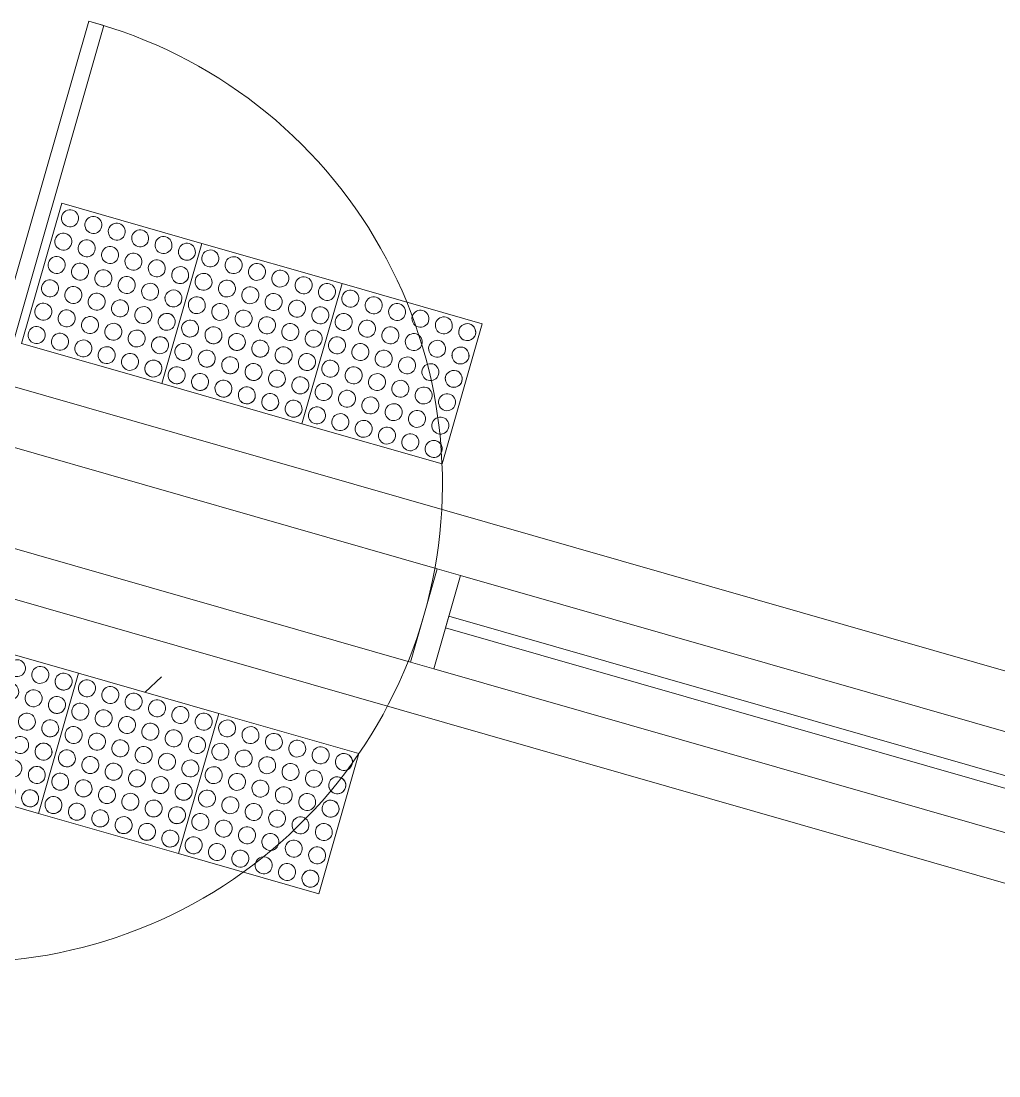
# Model space of a CAD drawing. Header units: millimetres. Extents: x -71377 to 516042, y -145869 to 441446.
# Drawn here: x 210167 to 212178, y 60529 to 62699 of the extents above; entities that cross this region are included whole.
import ezdxf

# ---------------------------------------------------------------- set-up
doc = ezdxf.new("R2010")
doc.units = ezdxf.units.MM
doc.header["$LTSCALE"] = 1000
doc.linetypes.add('_점선_M_', pattern=[3, 1.5, -1.5])
for name, color, linetype, lineweight in [('09_HID', 9, '_점선_M_', 5), ('A-door', 4, 'Continuous', 5), ('A-door-hdln', 8, 'Continuous', 5), ('A-ele-8', 8, 'Continuous', 5), ('A-wind', 4, 'Continuous', 5), ('A-wind-hdln', 8, 'Continuous', 5), ('AA_점형블럭', 8, 'Continuous', 5), ('조경라인_dwg', 8, 'Continuous', 5)]:
    doc.layers.add(name, color=color, linetype=linetype, lineweight=lineweight)

# ---------------------------------------------------------------- blocks, each defined once
blk = doc.blocks.new('시스템 패널 - 유리 패널-6792346-지반층 배치도')
at = {"layer": 'A-wind'}
for p, q in [((925, 12.5), (-925, 12.5)), ((-925, 12.5), (-925, -12.5)), ((925, -12.5), (925, 12.5)), ((-925, -12.5), (925, -12.5))]:
    blk.add_line(p, q, dxfattribs=at)
blk = doc.blocks.new('직사각형 멀리언 - 50 x 200mm-6792344-지반층 배치도')
at = {"layer": 'A-wind-hdln'}
for p, q in [((-75449.8, -198987.1), (-73671.4, -199497.1)), ((-73726.6, -199689.3), (-75504.9, -199179.4))]:
    blk.add_line(p, q, dxfattribs=at)
blk = doc.blocks.new('커튼월_외여닫이문A - 커튼월_외여닫이문A-6299811-지반층 배치도')
at = {"layer": 'A-door'}
for p, q in [((467.3, -985.5), (467.3, 985.4)), ((500, -985.5), (500, 985.5))]:
    blk.add_line(p, q, dxfattribs=at)
at = {"layer": 'A-door-hdln'}
for p, q in [((500, 985.5), (467.3, 985.5)), ((467.3, 0), (500, 0)), ((500, -985.5), (467.3, -985.5))]:
    blk.add_line(p, q, dxfattribs=at)
for start, end in [(89.1629, 180), (180, 270.8371)]:
    blk.add_arc((485.6, 0), 985.6, start, end, dxfattribs=at)
blk = doc.blocks.new('직사각형 멀리언 - 50 x 200mm-6299807-지반층 배치도')
at = {"layer": 'A-wind-hdln'}
for p, q in [((-76459.1, -198697.7), (-75497.8, -198973.3)), ((-75552.9, -199165.6), (-76514.2, -198890))]:
    blk.add_line(p, q, dxfattribs=at)
blk = doc.blocks.new('직사각형 멀리언 - 50 x 200mm-4012412-지반층 배치도')
at = {"layer": 'A-wind'}
for p, q in [((-25, 100), (25, 100)), ((-25, -100), (-25, 100)), ((25, 100), (25, -100)), ((25, -100), (-25, -100))]:
    blk.add_line(p, q, dxfattribs=at)
blk = doc.blocks.new('점자블럭_원형_개수_ - 점자블럭_원형_개수_-V68-지반층 배치도')
at = {"layer": 'AA_점형블럭'}
for p, q in [((300, 0), (0, 0)), ((0, 0), (0, -300)), ((300, -300), (300, 0)), ((600, 0), (300, 0)), ((300, 0), (300, -300)), ((600, -300), (600, 0)), ((900, 0), (600, 0)), ((600, 0), (600, -300)), ((900, -300), (900, 0)), ((0, -300), (300, -300)), ((300, -300), (600, -300)), ((600, -300), (900, -300))]:
    blk.add_line(p, q, dxfattribs=at)
for centre, start, end in [((25, -25), 0, 180), ((25, -25), 45, 180), ((25, -25), 0, 180), ((25, -25), 45, 180), ((75, -25), 0, 180), ((75, -25), 0, 180), ((75, -25), 0, 180), ((75, -25), 0, 180), ((125, -25), 0, 180), ((125, -25), 0, 180), ((125, -25), 0, 180), ((125, -25), 0, 180), ((175, -25), 0, 180), ((175, -25), 0, 180), ((175, -25), 0, 180), ((175, -25), 0, 180), ((225, -25), 0, 180), ((225, -25), 0, 180), ((225, -25), 0, 180), ((225, -25), 0, 180), ((275, -25), 0, 180), ((275, -25), 0, 180), ((275, -25), 0, 180), ((275, -25), 0, 180), ((325, -25), 0, 180), ((325, -25), 0, 180), ((325, -25), 165, 180), ((325, -25), 165, 180), ((325, -25), 60, 150), ((325, -25), 60, 150), ((325, -25), 0, 45), ((325, -25), 0, 45), ((375, -25), 0, 180), ((375, -25), 0, 180), ((375, -25), 165, 180), ((375, -25), 165, 180), ((375, -25), 60, 150), ((375, -25), 60, 150), ((375, -25), 0, 45), ((375, -25), 0, 45), ((425, -25), 0, 180), ((425, -25), 0, 180), ((425, -25), 165, 180), ((425, -25), 165, 180), ((425, -25), 60, 150), ((425, -25), 60, 150), ((425, -25), 0, 45), ((425, -25), 0, 45), ((475, -25), 0, 180), ((475, -25), 0, 180), ((475, -25), 165, 180), ((475, -25), 165, 180), ((475, -25), 60, 150), ((475, -25), 60, 150), ((475, -25), 0, 45), ((475, -25), 0, 45), ((525, -25), 0, 180), ((525, -25), 0, 180), ((525, -25), 165, 180), ((525, -25), 165, 180), ((525, -25), 60, 150), ((525, -25), 60, 150), ((525, -25), 0, 45), ((525, -25), 0, 45), ((575, -25), 0, 180), ((575, -25), 0, 180), ((575, -25), 165, 180), ((575, -25), 165, 180), ((575, -25), 60, 150), ((575, -25), 60, 150), ((575, -25), 0, 45), ((575, -25), 0, 45), ((625, -25), 0, 180), ((625, -25), 0, 180), ((625, -25), 150, 180), ((625, -25), 150, 180), ((625, -25), 0, 135), ((625, -25), 0, 135), ((675, -25), 0, 180), ((675, -25), 0, 180), ((675, -25), 0, 180), ((675, -25), 0, 180), ((725, -25), 0, 180), ((725, -25), 0, 180), ((725, -25), 0, 180), ((725, -25), 0, 180), ((775, -25), 0, 180), ((775, -25), 0, 180), ((775, -25), 0, 180), ((775, -25), 0, 180), ((825, -25), 0, 180), ((825, -25), 0, 180), ((825, -25), 0, 180), ((825, -25), 0, 180), ((875, -25), 0, 180), ((875, -25), 0, 180), ((875, -25), 0, 180), ((875, -25), 0, 180), ((25, -25), 180, 360), ((25, -25), 180, 345), ((25, -25), 180, 360), ((25, -25), 180, 345), ((75, -25), 180, 360), ((75, -25), 180, 0), ((75, -25), 180, 360), ((75, -25), 180, 0), ((125, -25), 180, 360), ((125, -25), 180, 0), ((125, -25), 180, 360), ((125, -25), 180, 0), ((175, -25), 180, 360), ((175, -25), 180, 0), ((175, -25), 180, 360), ((175, -25), 180, 0), ((225, -25), 180, 360), ((225, -25), 180, 0), ((225, -25), 180, 360), ((225, -25), 180, 0), ((275, -25), 180, 360), ((275, -25), 180, 0), ((275, -25), 180, 360), ((275, -25), 180, 0), ((325, -25), 180, 360), ((325, -25), 180, 360), ((325, -25), 180, 360), ((325, -25), 180, 0), ((375, -25), 180, 360), ((375, -25), 180, 0), ((375, -25), 180, 360), ((375, -25), 180, 0), ((425, -25), 180, 360), ((425, -25), 180, 0), ((425, -25), 180, 0), ((425, -25), 180, 0), ((475, -25), 180, 360), ((475, -25), 180, 360), ((475, -25), 180, 360), ((475, -25), 180, 0), ((525, -25), 180, 360), ((525, -25), 180, 360), ((525, -25), 180, 360), ((525, -25), 180, 360), ((575, -25), 180, 360), ((575, -25), 180, 360), ((575, -25), 180, 360), ((575, -25), 180, 0), ((625, -25), 180, 360), ((625, -25), 180, 345), ((625, -25), 180, 360), ((625, -25), 180, 345), ((675, -25), 180, 360), ((675, -25), 180, 0), ((675, -25), 180, 360), ((675, -25), 180, 0), ((725, -25), 180, 360), ((725, -25), 180, 0), ((725, -25), 180, 360), ((725, -25), 180, 360), ((775, -25), 180, 0), ((775, -25), 180, 0), ((775, -25), 180, 360), ((775, -25), 180, 0), ((825, -25), 180, 360), ((825, -25), 180, 0), ((825, -25), 180, 360), ((825, -25), 180, 360), ((875, -25), 180, 360), ((875, -25), 180, 360), ((875, -25), 180, 360), ((875, -25), 180, 360), ((25, -75), 0, 180), ((25, -75), 0, 180), ((25, -75), 0, 180), ((25, -75), 0, 180), ((75, -75), 0, 180), ((75, -75), 0, 180), ((75, -75), 0, 180), ((75, -75), 0, 180), ((125, -75), 0, 180), ((125, -75), 0, 180), ((125, -75), 0, 180), ((125, -75), 0, 180), ((175, -75), 0, 180), ((175, -75), 0, 180), ((175, -75), 0, 180), ((175, -75), 0, 180), ((225, -75), 0, 180), ((225, -75), 0, 180), ((225, -75), 0, 180), ((225, -75), 0, 180), ((275, -75), 0, 180), ((275, -75), 0, 180), ((275, -75), 0, 180), ((275, -75), 0, 180), ((325, -75), 0, 180), ((325, -75), 0, 180), ((325, -75), 60, 150), ((325, -75), 60, 150), ((325, -75), 0, 45), ((325, -75), 0, 45), ((375, -75), 0, 180), ((375, -75), 0, 180), ((375, -75), 60, 150), ((375, -75), 60, 150), ((375, -75), 0, 45), ((375, -75), 0, 45), ((425, -75), 0, 180), ((425, -75), 0, 180), ((425, -75), 60, 150), ((425, -75), 60, 150), ((425, -75), 0, 45), ((425, -75), 0, 45), ((475, -75), 0, 180), ((475, -75), 0, 180), ((475, -75), 60, 150), ((475, -75), 60, 150), ((475, -75), 0, 45), ((475, -75), 0, 45), ((525, -75), 0, 180), ((525, -75), 0, 180), ((525, -75), 60, 150), ((525, -75), 60, 150), ((525, -75), 0, 45), ((525, -75), 0, 45), ((575, -75), 0, 180), ((575, -75), 0, 180), ((575, -75), 60, 150), ((575, -75), 60, 150), ((575, -75), 0, 45), ((575, -75), 0, 45), ((625, -75), 0, 180), ((625, -75), 0, 180), ((625, -75), 0, 180), ((625, -75), 0, 180), ((675, -75), 0, 180), ((675, -75), 0, 180), ((675, -75), 0, 180), ((675, -75), 0, 180), ((725, -75), 0, 180), ((725, -75), 0, 180), ((725, -75), 0, 180), ((725, -75), 0, 180), ((775, -75), 0, 180), ((775, -75), 0, 180), ((775, -75), 0, 180), ((775, -75), 0, 180), ((825, -75), 0, 180), ((825, -75), 0, 180), ((825, -75), 0, 180), ((825, -75), 0, 180), ((875, -75), 0, 180), ((875, -75), 0, 180), ((875, -75), 0, 180), ((875, -75), 0, 180), ((25, -75), 180, 360), ((25, -75), 180, 0), ((25, -75), 180, 360), ((25, -75), 180, 0), ((75, -75), 180, 360), ((75, -75), 180, 0), ((75, -75), 180, 360), ((75, -75), 180, 0), ((125, -75), 180, 360), ((125, -75), 180, 0), ((125, -75), 180, 360), ((125, -75), 180, 0), ((175, -75), 180, 360), ((175, -75), 180, 0), ((175, -75), 180, 360), ((175, -75), 180, 0), ((225, -75), 180, 360), ((225, -75), 180, 0), ((225, -75), 180, 360), ((225, -75), 180, 0), ((275, -75), 180, 360), ((275, -75), 180, 0), ((275, -75), 180, 360), ((275, -75), 180, 0), ((325, -75), 165, 180), ((325, -75), 165, 180), ((325, -75), 180, 360), ((325, -75), 180, 360), ((325, -75), 180, 360), ((325, -75), 180, 0), ((375, -75), 165, 180), ((375, -75), 165, 180), ((375, -75), 180, 360), ((375, -75), 180, 0), ((375, -75), 180, 360), ((375, -75), 180, 0), ((425, -75), 165, 180), ((425, -75), 165, 180), ((425, -75), 180, 360), ((425, -75), 180, 0), ((425, -75), 180, 0), ((425, -75), 180, 0), ((475, -75), 165, 180), ((475, -75), 165, 180), ((475, -75), 180, 360), ((475, -75), 180, 360), ((475, -75), 180, 360), ((475, -75), 180, 360), ((525, -75), 165, 180), ((525, -75), 165, 180), ((525, -75), 180, 360), ((525, -75), 180, 360), ((525, -75), 180, 360), ((525, -75), 180, 0), ((575, -75), 165, 180), ((575, -75), 165, 180), ((575, -75), 180, 360), ((575, -75), 180, 0), ((575, -75), 180, 360), ((575, -75), 180, 0), ((625, -75), 180, 360), ((625, -75), 180, 225), ((625, -75), 180, 360), ((625, -75), 180, 225), ((625, -75), 240, 345), ((625, -75), 240, 345), ((675, -75), 180, 360), ((675, -75), 180, 0), ((675, -75), 180, 360), ((675, -75), 180, 0), ((725, -75), 180, 360), ((725, -75), 180, 360), ((725, -75), 180, 360), ((725, -75), 180, 0), ((775, -75), 180, 360), ((775, -75), 180, 0), ((775, -75), 180, 360), ((775, -75), 180, 0), ((825, -75), 180, 360), ((825, -75), 180, 360), ((825, -75), 180, 360), ((825, -75), 180, 360), ((875, -75), 180, 0), ((875, -75), 180, 360), ((875, -75), 180, 360), ((875, -75), 180, 0), ((25, -125), 0, 180), ((25, -125), 0, 180), ((25, -125), 0, 180), ((25, -125), 0, 180), ((75, -125), 0, 180), ((75, -125), 0, 180), ((75, -125), 0, 180), ((75, -125), 0, 180), ((125, -125), 0, 180), ((125, -125), 0, 180), ((125, -125), 0, 180), ((125, -125), 0, 180), ((175, -125), 0, 180), ((175, -125), 0, 180), ((175, -125), 0, 180), ((175, -125), 0, 180), ((225, -125), 0, 180), ((225, -125), 0, 180), ((225, -125), 0, 180), ((225, -125), 0, 180), ((275, -125), 0, 180), ((275, -125), 0, 180), ((275, -125), 0, 180), ((275, -125), 0, 180), ((325, -125), 0, 180), ((325, -125), 0, 180), ((325, -125), 60, 150), ((325, -125), 60, 150), ((375, -125), 0, 180), ((375, -125), 0, 180), ((375, -125), 60, 150), ((375, -125), 60, 150), ((425, -125), 0, 180), ((425, -125), 0, 180), ((425, -125), 60, 150), ((425, -125), 60, 150), ((475, -125), 0, 180), ((475, -125), 0, 180), ((475, -125), 60, 150), ((475, -125), 60, 150), ((525, -125), 0, 180), ((525, -125), 0, 180), ((525, -125), 60, 150), ((525, -125), 60, 150), ((575, -125), 0, 180), ((575, -125), 0, 180), ((575, -125), 60, 150), ((575, -125), 60, 150), ((625, -125), 0, 180), ((625, -125), 0, 180), ((625, -125), 0, 180), ((625, -125), 0, 180), ((675, -125), 0, 180), ((675, -125), 0, 180), ((675, -125), 0, 180), ((675, -125), 0, 180), ((725, -125), 0, 180), ((725, -125), 0, 180), ((725, -125), 0, 180), ((725, -125), 0, 180), ((775, -125), 0, 180), ((775, -125), 0, 180), ((775, -125), 0, 180), ((775, -125), 0, 180), ((825, -125), 0, 180), ((825, -125), 0, 180), ((825, -125), 0, 180), ((825, -125), 0, 180), ((875, -125), 0, 180), ((875, -125), 0, 180), ((875, -125), 0, 180), ((875, -125), 0, 180), ((25, -125), 180, 360), ((25, -125), 180, 0), ((25, -125), 180, 360), ((25, -125), 180, 0), ((75, -125), 180, 360), ((75, -125), 180, 0), ((75, -125), 180, 360), ((75, -125), 180, 0), ((125, -125), 180, 360), ((125, -125), 180, 0), ((125, -125), 180, 360), ((125, -125), 180, 0), ((175, -125), 180, 360), ((175, -125), 180, 0), ((175, -125), 180, 360), ((175, -125), 180, 0), ((225, -125), 180, 360), ((225, -125), 180, 0), ((225, -125), 180, 360), ((225, -125), 180, 0), ((275, -125), 180, 360), ((275, -125), 180, 0), ((275, -125), 180, 360), ((275, -125), 180, 0), ((325, -125), 165, 180), ((325, -125), 165, 180), ((325, -125), 180, 360), ((325, -125), 180, 0), ((325, -125), 180, 360), ((325, -125), 180, 360), ((325, -125), 0, 45), ((325, -125), 0, 45), ((375, -125), 165, 180), ((375, -125), 165, 180), ((375, -125), 180, 360), ((375, -125), 180, 360), ((375, -125), 180, 360), ((375, -125), 180, 360), ((375, -125), 0, 45), ((375, -125), 0, 45), ((425, -125), 165, 180), ((425, -125), 165, 180), ((425, -125), 180, 360), ((425, -125), 180, 0), ((425, -125), 180, 360), ((425, -125), 180, 0), ((425, -125), 0, 45), ((425, -125), 0, 45), ((475, -125), 165, 180), ((475, -125), 165, 180), ((475, -125), 180, 360), ((475, -125), 180, 360), ((475, -125), 180, 360), ((475, -125), 180, 0), ((475, -125), 0, 45), ((475, -125), 0, 45), ((525, -125), 165, 180), ((525, -125), 165, 180), ((525, -125), 180, 360), ((525, -125), 180, 0), ((525, -125), 180, 360), ((525, -125), 180, 0), ((525, -125), 0, 45), ((525, -125), 0, 45), ((575, -125), 165, 180), ((575, -125), 165, 180), ((575, -125), 180, 360), ((575, -125), 180, 360), ((575, -125), 180, 360), ((575, -125), 180, 360), ((575, -125), 0, 45), ((575, -125), 0, 45), ((625, -125), 180, 360), ((625, -125), 180, 225), ((625, -125), 180, 0), ((625, -125), 180, 225), ((625, -125), 240, 345), ((625, -125), 240, 345), ((675, -125), 180, 360), ((675, -125), 180, 360), ((675, -125), 180, 360), ((675, -125), 180, 360), ((725, -125), 180, 360), ((725, -125), 180, 360), ((725, -125), 180, 360), ((725, -125), 180, 0), ((775, -125), 180, 360), ((775, -125), 180, 0), ((775, -125), 180, 0), ((775, -125), 180, 0), ((825, -125), 180, 360), ((825, -125), 180, 0), ((825, -125), 180, 360), ((825, -125), 180, 0), ((875, -125), 180, 360), ((875, -125), 180, 360), ((875, -125), 180, 360), ((875, -125), 180, 0), ((25, -175), 0, 180), ((25, -175), 60, 180), ((25, -175), 0, 180), ((25, -175), 60, 180), ((25, -175), 0, 30), ((25, -175), 0, 30), ((75, -175), 0, 180), ((75, -175), 0, 180), ((75, -175), 0, 180), ((75, -175), 0, 180), ((125, -175), 0, 180), ((125, -175), 0, 180), ((125, -175), 0, 180), ((125, -175), 0, 180), ((175, -175), 0, 180), ((175, -175), 0, 180), ((175, -175), 0, 180), ((175, -175), 0, 180), ((225, -175), 0, 180), ((225, -175), 0, 180), ((225, -175), 0, 180), ((225, -175), 0, 180), ((275, -175), 0, 180), ((275, -175), 0, 180), ((275, -175), 0, 180), ((275, -175), 0, 180), ((325, -175), 0, 180), ((325, -175), 0, 180), ((325, -175), 0, 180), ((325, -175), 0, 180), ((375, -175), 0, 180), ((375, -175), 0, 180), ((375, -175), 0, 180), ((375, -175), 0, 180), ((425, -175), 0, 180), ((425, -175), 0, 180), ((425, -175), 0, 180), ((425, -175), 0, 180), ((475, -175), 0, 180), ((475, -175), 0, 180), ((475, -175), 0, 180), ((475, -175), 0, 180), ((525, -175), 0, 180), ((525, -175), 0, 180), ((525, -175), 0, 180), ((525, -175), 0, 180), ((575, -175), 0, 180), ((575, -175), 0, 180), ((575, -175), 0, 180), ((575, -175), 0, 180), ((625, -175), 0, 180), ((625, -175), 0, 180), ((625, -175), 150, 180), ((625, -175), 150, 180), ((625, -175), 60, 135), ((625, -175), 60, 135), ((625, -175), 0, 30), ((625, -175), 0, 30), ((675, -175), 0, 180), ((675, -175), 0, 180), ((675, -175), 0, 180), ((675, -175), 0, 180), ((725, -175), 0, 180), ((725, -175), 0, 180), ((725, -175), 0, 180), ((725, -175), 0, 180), ((775, -175), 0, 180), ((775, -175), 0, 180), ((775, -175), 0, 180), ((775, -175), 0, 180), ((825, -175), 0, 180), ((825, -175), 0, 180), ((825, -175), 0, 180), ((825, -175), 0, 180), ((875, -175), 0, 180), ((875, -175), 0, 180), ((875, -175), 0, 180), ((875, -175), 0, 180), ((25, -175), 180, 360), ((25, -175), 180, 315), ((25, -175), 180, 360), ((25, -175), 180, 315), ((75, -175), 180, 360), ((75, -175), 180, 0), ((75, -175), 180, 360), ((75, -175), 180, 0), ((125, -175), 180, 360), ((125, -175), 180, 0), ((125, -175), 180, 360), ((125, -175), 180, 0), ((175, -175), 180, 360), ((175, -175), 180, 0), ((175, -175), 180, 360), ((175, -175), 180, 0), ((225, -175), 180, 360), ((225, -175), 180, 0), ((225, -175), 180, 360), ((225, -175), 180, 0), ((275, -175), 180, 360), ((275, -175), 180, 0), ((275, -175), 180, 360), ((275, -175), 180, 360), ((325, -175), 180, 360), ((325, -175), 180, 360), ((325, -175), 180, 360), ((325, -175), 180, 0), ((375, -175), 180, 360), ((375, -175), 180, 0), ((375, -175), 180, 360), ((375, -175), 180, 360), ((425, -175), 180, 360), ((425, -175), 180, 0), ((425, -175), 180, 360), ((425, -175), 180, 0), ((475, -175), 180, 360), ((475, -175), 180, 0), ((475, -175), 180, 360), ((475, -175), 180, 0), ((525, -175), 180, 360), ((525, -175), 180, 0), ((525, -175), 180, 360), ((525, -175), 180, 0), ((575, -175), 180, 360), ((575, -175), 180, 360), ((575, -175), 180, 360), ((575, -175), 180, 360), ((625, -175), 180, 300), ((625, -175), 180, 300), ((625, -175), 180, 300), ((625, -175), 180, 300), ((625, -175), 300.0342, 360), ((625, -175), 300.0342, 360), ((625, -175), 300.0342, 360), ((625, -175), 300.0342, 0), ((675, -175), 180, 360), ((675, -175), 180, 0), ((675, -175), 180, 360), ((675, -175), 180, 0), ((725, -175), 180, 360), ((725, -175), 180, 0), ((725, -175), 180, 360), ((725, -175), 180, 360), ((775, -175), 180, 360), ((775, -175), 180, 0), ((775, -175), 180, 0), ((775, -175), 180, 0), ((825, -175), 180, 360), ((825, -175), 180, 360), ((825, -175), 180, 0), ((825, -175), 180, 0), ((875, -175), 180, 360), ((875, -175), 180, 0), ((875, -175), 180, 360), ((875, -175), 180, 0), ((25, -225), 0, 180), ((25, -225), 60, 180), ((25, -225), 0, 180), ((25, -225), 60, 180), ((25, -225), 0, 30), ((25, -225), 0, 30), ((75, -225), 0, 180), ((75, -225), 0, 180), ((75, -225), 0, 180), ((75, -225), 0, 180), ((125, -225), 0, 180), ((125, -225), 0, 180), ((125, -225), 0, 180), ((125, -225), 0, 180), ((175, -225), 0, 180), ((175, -225), 0, 180), ((175, -225), 0, 180), ((175, -225), 0, 180), ((225, -225), 0, 180), ((225, -225), 0, 180), ((225, -225), 0, 180), ((225, -225), 0, 180), ((275, -225), 0, 180), ((275, -225), 0, 180), ((275, -225), 0, 180), ((275, -225), 0, 180), ((325, -225), 0, 180), ((325, -225), 0, 180), ((325, -225), 0, 180), ((325, -225), 0, 180), ((375, -225), 0, 180), ((375, -225), 0, 180), ((375, -225), 0, 180), ((375, -225), 0, 180), ((425, -225), 0, 180), ((425, -225), 0, 180), ((425, -225), 0, 180), ((425, -225), 0, 180), ((475, -225), 0, 180), ((475, -225), 0, 180), ((475, -225), 0, 180), ((475, -225), 0, 180), ((525, -225), 0, 180), ((525, -225), 0, 180), ((525, -225), 0, 180), ((525, -225), 0, 180), ((575, -225), 0, 180), ((575, -225), 0, 180), ((575, -225), 0, 180), ((575, -225), 0, 180), ((625, -225), 0, 180), ((625, -225), 0, 180), ((625, -225), 150, 180), ((625, -225), 150, 180), ((625, -225), 60, 135), ((625, -225), 60, 135), ((625, -225), 0, 30), ((625, -225), 0, 30), ((675, -225), 0, 180), ((675, -225), 0, 180), ((675, -225), 0, 180), ((675, -225), 0, 180), ((725, -225), 0, 180), ((725, -225), 0, 180), ((725, -225), 0, 180), ((725, -225), 0, 180), ((775, -225), 0, 180), ((775, -225), 0, 180), ((775, -225), 0, 180), ((775, -225), 0, 180), ((825, -225), 0, 180), ((825, -225), 0, 180), ((825, -225), 0, 180), ((825, -225), 0, 180), ((875, -225), 0, 180), ((875, -225), 0, 180), ((875, -225), 0, 180), ((875, -225), 0, 180), ((25, -225), 180, 360), ((25, -225), 180, 315), ((25, -225), 180, 360), ((25, -225), 180, 315), ((75, -225), 180, 360), ((75, -225), 180, 0), ((75, -225), 180, 360), ((75, -225), 180, 360), ((125, -225), 180, 360), ((125, -225), 180, 0), ((125, -225), 180, 360), ((125, -225), 180, 0), ((175, -225), 180, 360), ((175, -225), 180, 360), ((175, -225), 180, 360), ((175, -225), 180, 0), ((225, -225), 180, 360), ((225, -225), 180, 0), ((225, -225), 180, 360), ((225, -225), 180, 0), ((275, -225), 180, 360), ((275, -225), 180, 0), ((275, -225), 180, 360), ((275, -225), 180, 0), ((325, -225), 180, 360), ((325, -225), 180, 0), ((325, -225), 180, 360), ((325, -225), 180, 0), ((375, -225), 180, 360), ((375, -225), 180, 360), ((375, -225), 180, 360), ((375, -225), 180, 0), ((425, -225), 180, 360), ((425, -225), 180, 0), ((425, -225), 180, 360), ((425, -225), 180, 0), ((475, -225), 180, 360), ((475, -225), 180, 360), ((475, -225), 180, 360), ((475, -225), 180, 0), ((525, -225), 180, 360), ((525, -225), 180, 0), ((525, -225), 180, 360), ((525, -225), 180, 0), ((575, -225), 180, 360), ((575, -225), 180, 0), ((575, -225), 180, 360), ((575, -225), 180, 0), ((625, -225), 180, 360), ((625, -225), 180, 0), ((625, -225), 180, 360), ((625, -225), 180, 360), ((675, -225), 180, 0), ((675, -225), 180, 0), ((675, -225), 180, 0), ((675, -225), 180, 0), ((725, -225), 180, 360), ((725, -225), 180, 360), ((725, -225), 180, 360), ((725, -225), 180, 0), ((775, -225), 180, 360), ((775, -225), 180, 0), ((775, -225), 180, 360), ((775, -225), 180, 360), ((825, -225), 180, 360), ((825, -225), 180, 0), ((825, -225), 180, 360), ((825, -225), 180, 0), ((875, -225), 180, 360), ((875, -225), 180, 0), ((875, -225), 180, 0), ((875, -225), 180, 0), ((25, -275), 0, 180), ((25, -275), 60, 180), ((25, -275), 0, 180), ((25, -275), 60, 180), ((75, -275), 0, 180), ((75, -275), 0, 180), ((75, -275), 0, 180), ((75, -275), 0, 180), ((125, -275), 0, 180), ((125, -275), 0, 180), ((125, -275), 0, 180), ((125, -275), 0, 180), ((175, -275), 0, 180), ((175, -275), 0, 180), ((175, -275), 0, 180), ((175, -275), 0, 180), ((225, -275), 0, 180), ((225, -275), 0, 180), ((225, -275), 0, 180), ((225, -275), 0, 180), ((275, -275), 0, 180), ((275, -275), 0, 180), ((275, -275), 0, 180), ((275, -275), 0, 180), ((325, -275), 0, 180), ((325, -275), 0, 180), ((325, -275), 0, 180), ((325, -275), 0, 180), ((375, -275), 0, 180), ((375, -275), 0, 180), ((375, -275), 0, 180), ((375, -275), 0, 180), ((425, -275), 0, 180), ((425, -275), 0, 180), ((425, -275), 0, 180), ((425, -275), 0, 180), ((475, -275), 0, 180), ((475, -275), 0, 180), ((475, -275), 0, 180), ((475, -275), 0, 180), ((525, -275), 0, 180), ((525, -275), 0, 180), ((525, -275), 0, 180), ((525, -275), 0, 180), ((575, -275), 0, 180), ((575, -275), 0, 180), ((575, -275), 0, 180), ((575, -275), 0, 180), ((625, -275), 360, 180), ((625, -275), 0, 180), ((625, -275), 60, 135), ((625, -275), 60, 135), ((675, -275), 0, 180), ((675, -275), 0, 180), ((675, -275), 0, 180), ((675, -275), 0, 180), ((725, -275), 0, 180), ((725, -275), 0, 180), ((725, -275), 0, 180), ((725, -275), 0, 180), ((775, -275), 0, 180), ((775, -275), 0, 180), ((775, -275), 0, 180), ((775, -275), 0, 180), ((825, -275), 0, 180), ((825, -275), 0, 180), ((825, -275), 0, 180), ((825, -275), 0, 180), ((875, -275), 0, 180), ((875, -275), 0, 180), ((875, -275), 0, 180), ((875, -275), 0, 180), ((25, -275), 180, 360), ((25, -275), 180, 315), ((25, -275), 180, 360), ((25, -275), 180, 315), ((25, -275), 0, 30), ((25, -275), 0, 30), ((75, -275), 180, 360), ((75, -275), 180, 0), ((75, -275), 180, 360), ((75, -275), 180, 360), ((125, -275), 180, 360), ((125, -275), 180, 0), ((125, -275), 180, 360), ((125, -275), 180, 0), ((175, -275), 180, 360), ((175, -275), 180, 0), ((175, -275), 180, 360), ((175, -275), 180, 0), ((225, -275), 180, 360), ((225, -275), 180, 0), ((225, -275), 180, 360), ((225, -275), 180, 0), ((275, -275), 180, 360), ((275, -275), 180, 0), ((275, -275), 180, 360), ((275, -275), 180, 360), ((325, -275), 180, 360), ((325, -275), 180, 360), ((325, -275), 180, 360), ((325, -275), 180, 0), ((375, -275), 180, 360), ((375, -275), 180, 0), ((375, -275), 180, 360), ((375, -275), 180, 0), ((425, -275), 180, 360), ((425, -275), 180, 0), ((425, -275), 180, 360), ((425, -275), 180, 0), ((475, -275), 180, 360), ((475, -275), 180, 0), ((475, -275), 180, 360), ((475, -275), 180, 0), ((525, -275), 180, 360), ((525, -275), 180, 360), ((525, -275), 180, 360), ((525, -275), 180, 360), ((575, -275), 180, 360), ((575, -275), 180, 0), ((575, -275), 180, 360), ((575, -275), 180, 360), ((625, -275), 150, 180), ((625, -275), 150, 180), ((625, -275), 180, 360), ((625, -275), 180, 360), ((625, -275), 180, 360), ((625, -275), 180, 0), ((625, -275), 0, 30), ((625, -275), 0, 30), ((675, -275), 180, 0), ((675, -275), 180, 0), ((675, -275), 180, 360), ((675, -275), 180, 0), ((725, -275), 180, 360), ((725, -275), 180, 360), ((725, -275), 180, 360), ((725, -275), 180, 0), ((775, -275), 180, 360), ((775, -275), 180, 0), ((775, -275), 180, 360), ((775, -275), 180, 0), ((825, -275), 180, 360), ((825, -275), 180, 360), ((825, -275), 180, 360), ((825, -275), 180, 0), ((875, -275), 180, 0), ((875, -275), 180, 0), ((875, -275), 180, 0), ((875, -275), 180, 0)]:
    blk.add_arc(centre, 17.5, start, end, dxfattribs=at)
blk = doc.blocks.new('점자블럭_원형_개수_ - 점자블럭_원형_개수_-V69-지반층 배치도')
at = {"layer": 'AA_점형블럭'}
for p, q in [((300, 0), (0, 0)), ((0, 0), (0, -300)), ((300, -300), (300, 0)), ((600, 0), (300, 0)), ((300, 0), (300, -300)), ((600, -300), (600, 0)), ((900, 0), (600, 0)), ((600, 0), (600, -300)), ((900, -300), (900, 0)), ((0, -300), (300, -300)), ((300, -300), (600, -300)), ((600, -300), (900, -300))]:
    blk.add_line(p, q, dxfattribs=at)
for centre, start, end in [((25, -25), 0, 180), ((25, -25), 45, 180), ((25, -25), 0, 180), ((25, -25), 45, 180), ((75, -25), 0, 180), ((75, -25), 0, 180), ((75, -25), 0, 180), ((75, -25), 0, 180), ((125, -25), 0, 180), ((125, -25), 0, 180), ((125, -25), 0, 180), ((125, -25), 0, 180), ((175, -25), 0, 180), ((175, -25), 0, 180), ((175, -25), 0, 180), ((175, -25), 0, 180), ((225, -25), 0, 180), ((225, -25), 0, 180), ((225, -25), 0, 180), ((225, -25), 0, 180), ((275, -25), 0, 180), ((275, -25), 0, 180), ((275, -25), 0, 180), ((275, -25), 0, 180), ((325, -25), 0, 180), ((325, -25), 0, 180), ((325, -25), 165, 180), ((325, -25), 165, 180), ((325, -25), 60, 150), ((325, -25), 60, 150), ((325, -25), 0, 45), ((325, -25), 0, 45), ((375, -25), 0, 180), ((375, -25), 0, 180), ((375, -25), 165, 180), ((375, -25), 165, 180), ((375, -25), 60, 150), ((375, -25), 60, 150), ((375, -25), 0, 45), ((375, -25), 0, 45), ((425, -25), 0, 180), ((425, -25), 0, 180), ((425, -25), 165, 180), ((425, -25), 165, 180), ((425, -25), 60, 150), ((425, -25), 60, 150), ((425, -25), 0, 45), ((425, -25), 0, 45), ((475, -25), 0, 180), ((475, -25), 0, 180), ((475, -25), 165, 180), ((475, -25), 165, 180), ((475, -25), 60, 150), ((475, -25), 60, 150), ((475, -25), 0, 45), ((475, -25), 0, 45), ((525, -25), 0, 180), ((525, -25), 0, 180), ((525, -25), 165, 180), ((525, -25), 165, 180), ((525, -25), 60, 150), ((525, -25), 60, 150), ((525, -25), 0, 45), ((525, -25), 0, 45), ((575, -25), 0, 180), ((575, -25), 0, 180), ((575, -25), 165, 180), ((575, -25), 165, 180), ((575, -25), 60, 150), ((575, -25), 60, 150), ((575, -25), 0, 45), ((575, -25), 0, 45), ((625, -25), 0, 180), ((625, -25), 0, 180), ((625, -25), 150, 180), ((625, -25), 150, 180), ((625, -25), 0, 135), ((625, -25), 0, 135), ((675, -25), 0, 180), ((675, -25), 0, 180), ((675, -25), 0, 180), ((675, -25), 0, 180), ((725, -25), 0, 180), ((725, -25), 0, 180), ((725, -25), 0, 180), ((725, -25), 0, 180), ((775, -25), 0, 180), ((775, -25), 0, 180), ((775, -25), 0, 180), ((775, -25), 0, 180), ((825, -25), 0, 180), ((825, -25), 0, 180), ((825, -25), 0, 180), ((825, -25), 0, 180), ((875, -25), 0, 180), ((875, -25), 0, 180), ((875, -25), 0, 180), ((875, -25), 0, 180), ((25, -25), 180, 360), ((25, -25), 180, 345), ((25, -25), 180, 360), ((25, -25), 180, 345), ((75, -25), 180, 360), ((75, -25), 180, 0), ((75, -25), 180, 360), ((75, -25), 180, 0), ((125, -25), 180, 360), ((125, -25), 180, 0), ((125, -25), 180, 360), ((125, -25), 180, 0), ((175, -25), 180, 360), ((175, -25), 180, 0), ((175, -25), 180, 360), ((175, -25), 180, 0), ((225, -25), 180, 360), ((225, -25), 180, 0), ((225, -25), 180, 360), ((225, -25), 180, 0), ((275, -25), 180, 360), ((275, -25), 180, 0), ((275, -25), 180, 360), ((275, -25), 180, 0), ((325, -25), 180, 360), ((325, -25), 180, 360), ((325, -25), 180, 360), ((325, -25), 180, 0), ((375, -25), 180, 360), ((375, -25), 180, 0), ((375, -25), 180, 360), ((375, -25), 180, 0), ((425, -25), 180, 360), ((425, -25), 180, 0), ((425, -25), 180, 0), ((425, -25), 180, 0), ((475, -25), 180, 360), ((475, -25), 180, 360), ((475, -25), 180, 360), ((475, -25), 180, 0), ((525, -25), 180, 360), ((525, -25), 180, 360), ((525, -25), 180, 360), ((525, -25), 180, 360), ((575, -25), 180, 360), ((575, -25), 180, 360), ((575, -25), 180, 360), ((575, -25), 180, 0), ((625, -25), 180, 360), ((625, -25), 180, 345), ((625, -25), 180, 360), ((625, -25), 180, 345), ((675, -25), 180, 360), ((675, -25), 180, 0), ((675, -25), 180, 360), ((675, -25), 180, 0), ((725, -25), 180, 360), ((725, -25), 180, 0), ((725, -25), 180, 360), ((725, -25), 180, 360), ((775, -25), 180, 0), ((775, -25), 180, 0), ((775, -25), 180, 360), ((775, -25), 180, 0), ((825, -25), 180, 360), ((825, -25), 180, 0), ((825, -25), 180, 360), ((825, -25), 180, 360), ((875, -25), 180, 360), ((875, -25), 180, 360), ((875, -25), 180, 360), ((875, -25), 180, 360), ((25, -75), 0, 180), ((25, -75), 0, 180), ((25, -75), 0, 180), ((25, -75), 0, 180), ((75, -75), 0, 180), ((75, -75), 0, 180), ((75, -75), 0, 180), ((75, -75), 0, 180), ((125, -75), 0, 180), ((125, -75), 0, 180), ((125, -75), 0, 180), ((125, -75), 0, 180), ((175, -75), 0, 180), ((175, -75), 0, 180), ((175, -75), 0, 180), ((175, -75), 0, 180), ((225, -75), 0, 180), ((225, -75), 0, 180), ((225, -75), 0, 180), ((225, -75), 0, 180), ((275, -75), 0, 180), ((275, -75), 0, 180), ((275, -75), 0, 180), ((275, -75), 0, 180), ((325, -75), 0, 180), ((325, -75), 0, 180), ((325, -75), 60, 150), ((325, -75), 60, 150), ((325, -75), 0, 45), ((325, -75), 0, 45), ((375, -75), 0, 180), ((375, -75), 0, 180), ((375, -75), 60, 150), ((375, -75), 60, 150), ((375, -75), 0, 45), ((375, -75), 0, 45), ((425, -75), 0, 180), ((425, -75), 0, 180), ((425, -75), 60, 150), ((425, -75), 60, 150), ((425, -75), 0, 45), ((425, -75), 0, 45), ((475, -75), 0, 180), ((475, -75), 0, 180), ((475, -75), 60, 150), ((475, -75), 60, 150), ((475, -75), 0, 45), ((475, -75), 0, 45), ((525, -75), 0, 180), ((525, -75), 0, 180), ((525, -75), 60, 150), ((525, -75), 60, 150), ((525, -75), 0, 45), ((525, -75), 0, 45), ((575, -75), 0, 180), ((575, -75), 0, 180), ((575, -75), 60, 150), ((575, -75), 60, 150), ((575, -75), 0, 45), ((575, -75), 0, 45), ((625, -75), 0, 180), ((625, -75), 0, 180), ((625, -75), 0, 180), ((625, -75), 0, 180), ((675, -75), 0, 180), ((675, -75), 0, 180), ((675, -75), 0, 180), ((675, -75), 0, 180), ((725, -75), 0, 180), ((725, -75), 0, 180), ((725, -75), 0, 180), ((725, -75), 0, 180), ((775, -75), 0, 180), ((775, -75), 0, 180), ((775, -75), 0, 180), ((775, -75), 0, 180), ((825, -75), 0, 180), ((825, -75), 0, 180), ((825, -75), 0, 180), ((825, -75), 0, 180), ((875, -75), 0, 180), ((875, -75), 0, 180), ((875, -75), 0, 180), ((875, -75), 0, 180), ((25, -75), 180, 360), ((25, -75), 180, 0), ((25, -75), 180, 360), ((25, -75), 180, 0), ((75, -75), 180, 360), ((75, -75), 180, 0), ((75, -75), 180, 360), ((75, -75), 180, 0), ((125, -75), 180, 360), ((125, -75), 180, 0), ((125, -75), 180, 360), ((125, -75), 180, 0), ((175, -75), 180, 360), ((175, -75), 180, 0), ((175, -75), 180, 360), ((175, -75), 180, 0), ((225, -75), 180, 360), ((225, -75), 180, 0), ((225, -75), 180, 360), ((225, -75), 180, 0), ((275, -75), 180, 360), ((275, -75), 180, 0), ((275, -75), 180, 360), ((275, -75), 180, 0), ((325, -75), 165, 180), ((325, -75), 165, 180), ((325, -75), 180, 360), ((325, -75), 180, 360), ((325, -75), 180, 360), ((325, -75), 180, 0), ((375, -75), 165, 180), ((375, -75), 165, 180), ((375, -75), 180, 360), ((375, -75), 180, 0), ((375, -75), 180, 360), ((375, -75), 180, 0), ((425, -75), 165, 180), ((425, -75), 165, 180), ((425, -75), 180, 360), ((425, -75), 180, 0), ((425, -75), 180, 0), ((425, -75), 180, 0), ((475, -75), 165, 180), ((475, -75), 165, 180), ((475, -75), 180, 360), ((475, -75), 180, 360), ((475, -75), 180, 360), ((475, -75), 180, 360), ((525, -75), 165, 180), ((525, -75), 165, 180), ((525, -75), 180, 360), ((525, -75), 180, 360), ((525, -75), 180, 360), ((525, -75), 180, 0), ((575, -75), 165, 180), ((575, -75), 165, 180), ((575, -75), 180, 360), ((575, -75), 180, 0), ((575, -75), 180, 360), ((575, -75), 180, 0), ((625, -75), 180, 360), ((625, -75), 180, 225), ((625, -75), 180, 360), ((625, -75), 180, 225), ((625, -75), 240, 345), ((625, -75), 240, 345), ((675, -75), 180, 360), ((675, -75), 180, 0), ((675, -75), 180, 360), ((675, -75), 180, 0), ((725, -75), 180, 360), ((725, -75), 180, 360), ((725, -75), 180, 360), ((725, -75), 180, 0), ((775, -75), 180, 360), ((775, -75), 180, 0), ((775, -75), 180, 360), ((775, -75), 180, 0), ((825, -75), 180, 360), ((825, -75), 180, 360), ((825, -75), 180, 360), ((825, -75), 180, 360), ((875, -75), 180, 0), ((875, -75), 180, 360), ((875, -75), 180, 360), ((875, -75), 180, 0), ((25, -125), 0, 180), ((25, -125), 0, 180), ((25, -125), 0, 180), ((25, -125), 0, 180), ((75, -125), 0, 180), ((75, -125), 0, 180), ((75, -125), 0, 180), ((75, -125), 0, 180), ((125, -125), 0, 180), ((125, -125), 0, 180), ((125, -125), 0, 180), ((125, -125), 0, 180), ((175, -125), 0, 180), ((175, -125), 0, 180), ((175, -125), 0, 180), ((175, -125), 0, 180), ((225, -125), 0, 180), ((225, -125), 0, 180), ((225, -125), 0, 180), ((225, -125), 0, 180), ((275, -125), 0, 180), ((275, -125), 0, 180), ((275, -125), 0, 180), ((275, -125), 0, 180), ((325, -125), 0, 180), ((325, -125), 0, 180), ((325, -125), 60, 150), ((325, -125), 60, 150), ((375, -125), 0, 180), ((375, -125), 0, 180), ((375, -125), 60, 150), ((375, -125), 60, 150), ((425, -125), 0, 180), ((425, -125), 0, 180), ((425, -125), 60, 150), ((425, -125), 60, 150), ((475, -125), 0, 180), ((475, -125), 0, 180), ((475, -125), 60, 150), ((475, -125), 60, 150), ((525, -125), 0, 180), ((525, -125), 0, 180), ((525, -125), 60, 150), ((525, -125), 60, 150), ((575, -125), 0, 180), ((575, -125), 0, 180), ((575, -125), 60, 150), ((575, -125), 60, 150), ((625, -125), 0, 180), ((625, -125), 0, 180), ((625, -125), 0, 180), ((625, -125), 0, 180), ((675, -125), 0, 180), ((675, -125), 0, 180), ((675, -125), 0, 180), ((675, -125), 0, 180), ((725, -125), 0, 180), ((725, -125), 0, 180), ((725, -125), 0, 180), ((725, -125), 0, 180), ((775, -125), 0, 180), ((775, -125), 0, 180), ((775, -125), 0, 180), ((775, -125), 0, 180), ((825, -125), 0, 180), ((825, -125), 0, 180), ((825, -125), 0, 180), ((825, -125), 0, 180), ((875, -125), 0, 180), ((875, -125), 0, 180), ((875, -125), 0, 180), ((875, -125), 0, 180), ((25, -125), 180, 360), ((25, -125), 180, 0), ((25, -125), 180, 360), ((25, -125), 180, 0), ((75, -125), 180, 360), ((75, -125), 180, 0), ((75, -125), 180, 360), ((75, -125), 180, 0), ((125, -125), 180, 360), ((125, -125), 180, 0), ((125, -125), 180, 360), ((125, -125), 180, 0), ((175, -125), 180, 360), ((175, -125), 180, 0), ((175, -125), 180, 360), ((175, -125), 180, 0), ((225, -125), 180, 360), ((225, -125), 180, 0), ((225, -125), 180, 360), ((225, -125), 180, 0), ((275, -125), 180, 360), ((275, -125), 180, 0), ((275, -125), 180, 360), ((275, -125), 180, 0), ((325, -125), 165, 180), ((325, -125), 165, 180), ((325, -125), 180, 360), ((325, -125), 180, 0), ((325, -125), 180, 360), ((325, -125), 180, 360), ((325, -125), 0, 45), ((325, -125), 0, 45), ((375, -125), 165, 180), ((375, -125), 165, 180), ((375, -125), 180, 360), ((375, -125), 180, 360), ((375, -125), 180, 360), ((375, -125), 180, 360), ((375, -125), 0, 45), ((375, -125), 0, 45), ((425, -125), 165, 180), ((425, -125), 165, 180), ((425, -125), 180, 360), ((425, -125), 180, 0), ((425, -125), 180, 360), ((425, -125), 180, 0), ((425, -125), 0, 45), ((425, -125), 0, 45), ((475, -125), 165, 180), ((475, -125), 165, 180), ((475, -125), 180, 360), ((475, -125), 180, 360), ((475, -125), 180, 360), ((475, -125), 180, 0), ((475, -125), 0, 45), ((475, -125), 0, 45), ((525, -125), 165, 180), ((525, -125), 165, 180), ((525, -125), 180, 360), ((525, -125), 180, 0), ((525, -125), 180, 360), ((525, -125), 180, 0), ((525, -125), 0, 45), ((525, -125), 0, 45), ((575, -125), 165, 180), ((575, -125), 165, 180), ((575, -125), 180, 360), ((575, -125), 180, 360), ((575, -125), 180, 360), ((575, -125), 180, 360), ((575, -125), 0, 45), ((575, -125), 0, 45), ((625, -125), 180, 360), ((625, -125), 180, 225), ((625, -125), 180, 0), ((625, -125), 180, 225), ((625, -125), 240, 345), ((625, -125), 240, 345), ((675, -125), 180, 360), ((675, -125), 180, 360), ((675, -125), 180, 360), ((675, -125), 180, 360), ((725, -125), 180, 360), ((725, -125), 180, 360), ((725, -125), 180, 360), ((725, -125), 180, 0), ((775, -125), 180, 360), ((775, -125), 180, 0), ((775, -125), 180, 0), ((775, -125), 180, 0), ((825, -125), 180, 360), ((825, -125), 180, 0), ((825, -125), 180, 360), ((825, -125), 180, 0), ((875, -125), 180, 360), ((875, -125), 180, 360), ((875, -125), 180, 360), ((875, -125), 180, 0), ((25, -175), 0, 180), ((25, -175), 60, 180), ((25, -175), 0, 180), ((25, -175), 60, 180), ((25, -175), 0, 30), ((25, -175), 0, 30), ((75, -175), 0, 180), ((75, -175), 0, 180), ((75, -175), 0, 180), ((75, -175), 0, 180), ((125, -175), 0, 180), ((125, -175), 0, 180), ((125, -175), 0, 180), ((125, -175), 0, 180), ((175, -175), 0, 180), ((175, -175), 0, 180), ((175, -175), 0, 180), ((175, -175), 0, 180), ((225, -175), 0, 180), ((225, -175), 0, 180), ((225, -175), 0, 180), ((225, -175), 0, 180), ((275, -175), 0, 180), ((275, -175), 0, 180), ((275, -175), 0, 180), ((275, -175), 0, 180), ((325, -175), 0, 180), ((325, -175), 0, 180), ((325, -175), 0, 180), ((325, -175), 0, 180), ((375, -175), 0, 180), ((375, -175), 0, 180), ((375, -175), 0, 180), ((375, -175), 0, 180), ((425, -175), 0, 180), ((425, -175), 0, 180), ((425, -175), 0, 180), ((425, -175), 0, 180), ((475, -175), 0, 180), ((475, -175), 0, 180), ((475, -175), 0, 180), ((475, -175), 0, 180), ((525, -175), 0, 180), ((525, -175), 0, 180), ((525, -175), 0, 180), ((525, -175), 0, 180), ((575, -175), 0, 180), ((575, -175), 0, 180), ((575, -175), 0, 180), ((575, -175), 0, 180), ((625, -175), 0, 180), ((625, -175), 0, 180), ((625, -175), 150, 180), ((625, -175), 150, 180), ((625, -175), 60, 135), ((625, -175), 60, 135), ((625, -175), 0, 30), ((625, -175), 0, 30), ((675, -175), 0, 180), ((675, -175), 0, 180), ((675, -175), 0, 180), ((675, -175), 0, 180), ((725, -175), 0, 180), ((725, -175), 0, 180), ((725, -175), 0, 180), ((725, -175), 0, 180), ((775, -175), 0, 180), ((775, -175), 0, 180), ((775, -175), 0, 180), ((775, -175), 0, 180), ((825, -175), 0, 180), ((825, -175), 0, 180), ((825, -175), 0, 180), ((825, -175), 0, 180), ((875, -175), 0, 180), ((875, -175), 0, 180), ((875, -175), 0, 180), ((875, -175), 0, 180), ((25, -175), 180, 360), ((25, -175), 180, 315), ((25, -175), 180, 360), ((25, -175), 180, 315), ((75, -175), 180, 360), ((75, -175), 180, 0), ((75, -175), 180, 360), ((75, -175), 180, 0), ((125, -175), 180, 360), ((125, -175), 180, 0), ((125, -175), 180, 360), ((125, -175), 180, 0), ((175, -175), 180, 360), ((175, -175), 180, 0), ((175, -175), 180, 360), ((175, -175), 180, 0), ((225, -175), 180, 360), ((225, -175), 180, 0), ((225, -175), 180, 360), ((225, -175), 180, 0), ((275, -175), 180, 360), ((275, -175), 180, 0), ((275, -175), 180, 360), ((275, -175), 180, 360), ((325, -175), 180, 360), ((325, -175), 180, 360), ((325, -175), 180, 360), ((325, -175), 180, 0), ((375, -175), 180, 254.9394), ((375, -175), 180, 254.9394), ((375, -175), 180, 254.9394), ((375, -175), 180, 254.9394), ((375, -175), 255, 360), ((375, -175), 255, 0), ((375, -175), 255, 360), ((375, -175), 255, 360), ((425, -175), 180, 360), ((425, -175), 180, 0), ((425, -175), 180, 360), ((425, -175), 180, 0), ((475, -175), 180, 360), ((475, -175), 180, 0), ((475, -175), 180, 360), ((475, -175), 180, 0), ((525, -175), 180, 360), ((525, -175), 180, 0), ((525, -175), 180, 360), ((525, -175), 180, 0), ((575, -175), 180, 360), ((575, -175), 180, 360), ((575, -175), 180, 360), ((575, -175), 180, 360), ((625, -175), 180, 360), ((625, -175), 180, 360), ((625, -175), 180, 360), ((625, -175), 180, 0), ((675, -175), 180, 360), ((675, -175), 180, 0), ((675, -175), 180, 360), ((675, -175), 180, 0), ((725, -175), 180, 360), ((725, -175), 180, 0), ((725, -175), 180, 360), ((725, -175), 180, 360), ((775, -175), 180, 360), ((775, -175), 180, 0), ((775, -175), 180, 0), ((775, -175), 180, 0), ((825, -175), 180, 360), ((825, -175), 180, 360), ((825, -175), 180, 0), ((825, -175), 180, 0), ((875, -175), 180, 360), ((875, -175), 180, 0), ((875, -175), 180, 360), ((875, -175), 180, 0), ((25, -225), 0, 180), ((25, -225), 60, 180), ((25, -225), 0, 180), ((25, -225), 60, 180), ((25, -225), 0, 30), ((25, -225), 0, 30), ((75, -225), 0, 180), ((75, -225), 0, 180), ((75, -225), 0, 180), ((75, -225), 0, 180), ((125, -225), 0, 180), ((125, -225), 0, 180), ((125, -225), 0, 180), ((125, -225), 0, 180), ((175, -225), 0, 180), ((175, -225), 0, 180), ((175, -225), 0, 180), ((175, -225), 0, 180), ((225, -225), 0, 180), ((225, -225), 0, 180), ((225, -225), 0, 180), ((225, -225), 0, 180), ((275, -225), 0, 180), ((275, -225), 0, 180), ((275, -225), 0, 180), ((275, -225), 0, 180), ((325, -225), 0, 180), ((325, -225), 0, 180), ((325, -225), 0, 180), ((325, -225), 0, 180), ((375, -225), 0, 180), ((375, -225), 0, 180), ((375, -225), 0, 180), ((375, -225), 0, 180), ((425, -225), 0, 180), ((425, -225), 0, 180), ((425, -225), 0, 180), ((425, -225), 0, 180), ((475, -225), 0, 180), ((475, -225), 0, 180), ((475, -225), 0, 180), ((475, -225), 0, 180), ((525, -225), 0, 180), ((525, -225), 0, 180), ((525, -225), 0, 180), ((525, -225), 0, 180), ((575, -225), 0, 180), ((575, -225), 0, 180), ((575, -225), 0, 180), ((575, -225), 0, 180), ((625, -225), 0, 180), ((625, -225), 0, 180), ((625, -225), 150, 180), ((625, -225), 150, 180), ((625, -225), 60, 135), ((625, -225), 60, 135), ((625, -225), 0, 30), ((625, -225), 0, 30), ((675, -225), 0, 180), ((675, -225), 0, 180), ((675, -225), 0, 180), ((675, -225), 0, 180), ((725, -225), 0, 180), ((725, -225), 0, 180), ((725, -225), 0, 180), ((725, -225), 0, 180), ((775, -225), 0, 180), ((775, -225), 0, 180), ((775, -225), 0, 180), ((775, -225), 0, 180), ((825, -225), 0, 180), ((825, -225), 0, 180), ((825, -225), 0, 180), ((825, -225), 0, 180), ((875, -225), 0, 180), ((875, -225), 0, 180), ((875, -225), 0, 180), ((875, -225), 0, 180), ((25, -225), 180, 360), ((25, -225), 180, 315), ((25, -225), 180, 360), ((25, -225), 180, 315), ((75, -225), 180, 360), ((75, -225), 180, 0), ((75, -225), 180, 360), ((75, -225), 180, 360), ((125, -225), 180, 360), ((125, -225), 180, 0), ((125, -225), 180, 360), ((125, -225), 180, 0), ((175, -225), 180, 360), ((175, -225), 180, 360), ((175, -225), 180, 360), ((175, -225), 180, 0), ((225, -225), 180, 360), ((225, -225), 180, 0), ((225, -225), 180, 360), ((225, -225), 180, 0), ((275, -225), 180, 360), ((275, -225), 180, 0), ((275, -225), 180, 360), ((275, -225), 180, 0), ((325, -225), 180, 360), ((325, -225), 180, 0), ((325, -225), 180, 360), ((325, -225), 180, 0), ((375, -225), 180, 360), ((375, -225), 180, 360), ((375, -225), 180, 360), ((375, -225), 180, 0), ((425, -225), 180, 360), ((425, -225), 180, 0), ((425, -225), 180, 360), ((425, -225), 180, 0), ((475, -225), 180, 360), ((475, -225), 180, 360), ((475, -225), 180, 360), ((475, -225), 180, 0), ((525, -225), 180, 360), ((525, -225), 180, 0), ((525, -225), 180, 360), ((525, -225), 180, 0), ((575, -225), 180, 360), ((575, -225), 180, 0), ((575, -225), 180, 360), ((575, -225), 180, 0), ((625, -225), 180, 360), ((625, -225), 180, 0), ((625, -225), 180, 360), ((625, -225), 180, 360), ((675, -225), 180, 0), ((675, -225), 180, 0), ((675, -225), 180, 0), ((675, -225), 180, 0), ((725, -225), 180, 360), ((725, -225), 180, 360), ((725, -225), 180, 360), ((725, -225), 180, 0), ((775, -225), 180, 360), ((775, -225), 180, 0), ((775, -225), 180, 360), ((775, -225), 180, 360), ((825, -225), 180, 360), ((825, -225), 180, 0), ((825, -225), 180, 360), ((825, -225), 180, 0), ((875, -225), 180, 360), ((875, -225), 180, 0), ((875, -225), 180, 0), ((875, -225), 180, 0), ((25, -275), 0, 180), ((25, -275), 60, 180), ((25, -275), 0, 180), ((25, -275), 60, 180), ((75, -275), 0, 180), ((75, -275), 0, 180), ((75, -275), 0, 180), ((75, -275), 0, 180), ((125, -275), 0, 180), ((125, -275), 0, 180), ((125, -275), 0, 180), ((125, -275), 0, 180), ((175, -275), 0, 180), ((175, -275), 0, 180), ((175, -275), 0, 180), ((175, -275), 0, 180), ((225, -275), 0, 180), ((225, -275), 0, 180), ((225, -275), 0, 180), ((225, -275), 0, 180), ((275, -275), 0, 180), ((275, -275), 0, 180), ((275, -275), 0, 180), ((275, -275), 0, 180), ((325, -275), 0, 180), ((325, -275), 0, 180), ((325, -275), 0, 180), ((325, -275), 0, 180), ((375, -275), 0, 180), ((375, -275), 0, 180), ((375, -275), 0, 180), ((375, -275), 0, 180), ((425, -275), 0, 180), ((425, -275), 0, 180), ((425, -275), 0, 180), ((425, -275), 0, 180), ((475, -275), 0, 180), ((475, -275), 0, 180), ((475, -275), 0, 180), ((475, -275), 0, 180), ((525, -275), 0, 180), ((525, -275), 0, 180), ((525, -275), 0, 180), ((525, -275), 0, 180), ((575, -275), 0, 180), ((575, -275), 0, 180), ((575, -275), 0, 180), ((575, -275), 0, 180), ((625, -275), 360, 180), ((625, -275), 0, 180), ((625, -275), 60, 135), ((625, -275), 60, 135), ((675, -275), 0, 180), ((675, -275), 0, 180), ((675, -275), 0, 180), ((675, -275), 0, 180), ((725, -275), 0, 180), ((725, -275), 0, 180), ((725, -275), 0, 180), ((725, -275), 0, 180), ((775, -275), 0, 180), ((775, -275), 0, 180), ((775, -275), 0, 180), ((775, -275), 0, 180), ((825, -275), 0, 180), ((825, -275), 0, 180), ((825, -275), 0, 180), ((825, -275), 0, 180), ((875, -275), 0, 180), ((875, -275), 0, 180), ((875, -275), 0, 180), ((875, -275), 0, 180), ((25, -275), 180, 360), ((25, -275), 180, 315), ((25, -275), 180, 360), ((25, -275), 180, 315), ((25, -275), 0, 30), ((25, -275), 0, 30), ((75, -275), 180, 360), ((75, -275), 180, 0), ((75, -275), 180, 360), ((75, -275), 180, 360), ((125, -275), 180, 360), ((125, -275), 180, 0), ((125, -275), 180, 360), ((125, -275), 180, 0), ((175, -275), 180, 360), ((175, -275), 180, 0), ((175, -275), 180, 360), ((175, -275), 180, 0), ((225, -275), 180, 360), ((225, -275), 180, 0), ((225, -275), 180, 360), ((225, -275), 180, 0), ((275, -275), 180, 360), ((275, -275), 180, 0), ((275, -275), 180, 360), ((275, -275), 180, 360), ((325, -275), 180, 360), ((325, -275), 180, 360), ((325, -275), 180, 360), ((325, -275), 180, 0), ((375, -275), 180, 360), ((375, -275), 180, 0), ((375, -275), 180, 360), ((375, -275), 180, 0), ((425, -275), 180, 360), ((425, -275), 180, 0), ((425, -275), 180, 360), ((425, -275), 180, 0), ((475, -275), 180, 360), ((475, -275), 180, 0), ((475, -275), 180, 360), ((475, -275), 180, 0), ((525, -275), 180, 360), ((525, -275), 180, 360), ((525, -275), 180, 360), ((525, -275), 180, 360), ((575, -275), 180, 360), ((575, -275), 180, 0), ((575, -275), 180, 360), ((575, -275), 180, 360), ((625, -275), 150, 180), ((625, -275), 150, 180), ((625, -275), 180, 360), ((625, -275), 180, 360), ((625, -275), 180, 360), ((625, -275), 180, 0), ((625, -275), 0, 30), ((625, -275), 0, 30), ((675, -275), 180, 0), ((675, -275), 180, 0), ((675, -275), 180, 360), ((675, -275), 180, 0), ((725, -275), 180, 360), ((725, -275), 180, 360), ((725, -275), 180, 360), ((725, -275), 180, 0), ((775, -275), 180, 360), ((775, -275), 180, 0), ((775, -275), 180, 360), ((775, -275), 180, 0), ((825, -275), 180, 360), ((825, -275), 180, 360), ((825, -275), 180, 360), ((825, -275), 180, 0), ((875, -275), 180, 0), ((875, -275), 180, 0), ((875, -275), 180, 0), ((875, -275), 180, 0)]:
    blk.add_arc(centre, 17.5, start, end, dxfattribs=at)
blk = doc.blocks.new('조경라인_dwg-6847807-지반층 배치도')
at = {"layer": '09_HID'}
blk.add_line((210421.6, 61318.4), (210455.5, 61350), dxfattribs=at)

msp = doc.modelspace()

# ---------------------------------------------------------------- linework, layer by layer
at = {"layer": 'A-ele-8'}
for p, q in [((210037, 61980.1), (212940.1, 61147.6)), ((212824.3, 60743.9), (209921.3, 61576.3))]:
    msp.add_line(p, q, dxfattribs=at)

# ---------------------------------------------------------------- block references
at = {"layer": 'A-door-hdln', "rotation": 164.0000012484651}
msp.add_blockref('커튼월_외여닫이문A - 커튼월_외여닫이문A-6299811-지반층 배치도', (210514.7, 61614.2), dxfattribs=at)
at = {"layer": 'A-wind-hdln'}
for name in ['직사각형 멀리언 - 50 x 200mm-6299807-지반층 배치도', '직사각형 멀리언 - 50 x 200mm-6792344-지반층 배치도']:
    msp.add_blockref(name, (286520.7, 260545.9), dxfattribs=at)
at = {"layer": 'A-wind-hdln', "extrusion": (0, 0, -1), "rotation": 15.99999875153492}
msp.add_blockref('직사각형 멀리언 - 50 x 200mm-4012412-지반층 배치도', (-211019.4, 61469.5), dxfattribs=at)
at = {"layer": 'A-wind-hdln', "rotation": 164.0000012484651}
msp.add_blockref('시스템 패널 - 유리 패널-6792346-지반층 배치도', (211932.6, 61207.7), dxfattribs=at)
at = {"layer": 'AA_점형블럭', "rotation": 164.0000012484756}
for name, p in [('점자블럭_원형_개수_ - 점자블럭_원형_개수_-V68-지반층 배치도', (211032.7, 61788.2)), ('점자블럭_원형_개수_ - 점자블럭_원형_개수_-V69-지반층 배치도', (210779.1, 60903.8))]:
    msp.add_blockref(name, p, dxfattribs=at)
at = {"layer": '조경라인_dwg', "rotation": 8.537736462515947e-07}
msp.add_blockref('조경라인_dwg-6847807-지반층 배치도', (0, 0), dxfattribs=at)

doc.saveas('drawing.dxf')
